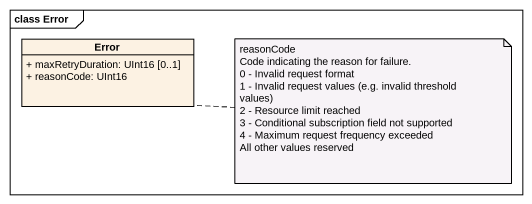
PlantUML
@startuml
mainframe class Error
hide circle
hide empty members
skinparam classAttributeIconSize 0
class Error {
  + maxRetryDuration: UInt16 [0..1]
  + reasonCode: UInt16
}
note right of Error
  reasonCode
  Code indicating the reason for failure.
  0 - Invalid request format
  1 - Invalid request values (e.g. invalid threshold values)
  2 - Resource limit reached
  3 - Conditional subscription field not supported
  4 - Maximum request frequency exceeded
  All other values reserved
end note
@enduml
